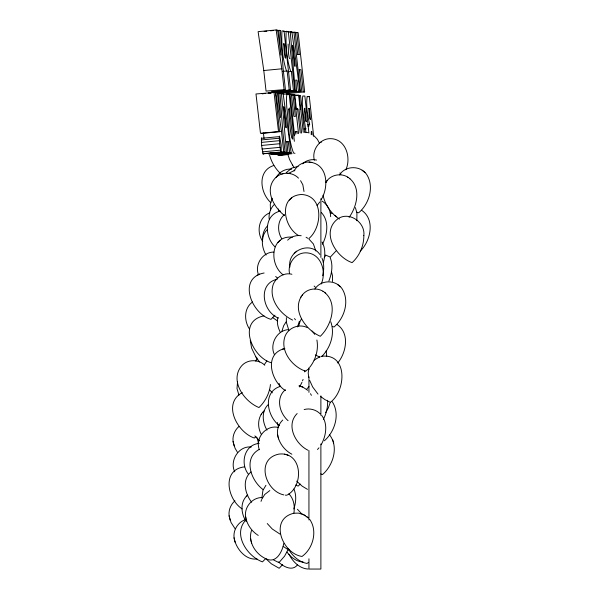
<?xml version="1.0" encoding="UTF-8"?>
<svg xmlns="http://www.w3.org/2000/svg" width="599" height="599" viewBox="0 0 599 599"><rect width="100%" height="100%" fill="white"/><g stroke="black" fill="none" stroke-linecap="round" stroke-linejoin="round"><path stroke-width="0.9" d="M332.557 281.485L332.482 275.682L331.419 271.444M263.186 154.332L261.576 145.452L261.546 137.822M279.269 138.227L279.561 136.1L281.186 145.063L281.208 152.61L279.995 147.332L279.269 138.227L261.246 139.949M308.919 133.053L304.846 96.02L302.78 96.012C300.99 108.292 305.086 120.594 305.902 132.678M286.397 317.62L286.337 322.232L288.853 330.266M270.456 384.506C269.52 393.221 265.335 401.54 258.963 407.545C244.332 401.667 229.664 381.129 241.165 366.408C246.84 359.168 258.349 358.876 264.773 365.233M304.689 371.927L304.861 370.399M309.713 519.4C317.844 530.834 313.082 548.624 302.016 556.456C282.256 553.588 268.756 519.161 293.847 513.246C295.06 506.492 293.869 498.87 288.883 493.831M356.832 220.717L356.937 213.154L355.409 207.621M283.731 543.548C282.548 550.646 277.105 562.416 268.12 559.616C256.686 555.879 247.484 542.552 251.483 530.534M322.689 275.742C324.014 270.014 324.329 263.785 322.03 258.251M237.563 381.623L237.002 388.526L238.941 395.198M281.957 331.105L283.656 325.736L286.03 322M298.706 325.938L300.009 321.566L301.596 318.593M308.882 368.482L308.193 372.99L308.77 377.52M248.368 474.161C240.214 463.903 243.973 445.671 258.012 443.53L259.008 440.55M297.516 326.919L299.365 321.281M323.325 262.609C325.302 255.915 325.646 248.248 322.052 242.026M278.003 317.418C276.349 322.509 278.183 327.967 280.399 332.587M255.81 361.204L256.993 357.97M345.855 169.794C351.486 157.492 345.705 138.511 330.184 138.654C319.634 138.646 311.48 150.237 314.37 160.24M321.206 283.978C326.837 271.669 321.064 252.696 305.535 252.83C295.277 252.83 287.176 263.845 289.579 273.676M330.184 402.61L328.334 407.889L325.564 412.718M293.795 508.97C296.011 502.598 296.655 495.351 293.884 489.039M261.014 501.348L261.553 499.918M302.525 380.852L303.072 379.414M328.888 280.946C331.809 273.676 333.261 265.065 330.169 257.622M301.978 382.289L299.65 386.954M321.259 199.445C328.881 187.24 327.967 164.897 310.701 162.277M322.449 244.25C327.383 234.643 329.443 221.083 321.363 212.555M323.355 419.315C326.425 413.505 327.982 406.863 327.571 400.289M287.745 550.219L284.585 556.127L278.954 562.626L273.586 559.983M261.823 499.207L264.706 494.504L269.812 490.566M288.119 44.056L288.516 53.603L289.265 58.051L289.953 58.709M272.313 198.239L270.276 204.162L270.508 210.421M325.339 292.941C318.765 287.078 307.759 287.797 302.39 294.94C291.069 309.908 305.692 330.012 320.315 336.286C331.337 325.676 338.218 303.888 324.845 292.597M264.354 410.6C257.72 416.5 257.113 426.593 261.179 434.133M294.109 170.985C297.276 164.68 304.831 160.749 311.802 162.419M321.146 444.75C326.066 436.079 328.14 423.905 321.73 415.459M264.563 364.319L266.907 360.905M276.191 177.364C279.261 172.078 285.431 168.394 291.631 169.173M349.097 217.385C356.922 206.618 361.474 187.929 349.494 178.42M324.269 257.503L325.601 255.563M325.826 182.463C330.618 174.032 342.853 172.257 349.981 178.757M325.721 182.62L327.039 180.756M319.761 201.99L317.096 205.502M300.72 297.291L301.072 296.797M302.091 295.359L302.39 294.94M261.127 414.613L261.478 414.126M262.489 412.681L262.796 412.262M265.926 485.287L262.931 490.364L261.905 497.814M335.964 251.026L330.334 257.068L325.422 255.009M309.638 367.382C315.74 359.857 318.683 349.576 316.901 339.992M308.942 238.499C322.599 226.954 323.834 195.371 301.342 194.488C278.138 196.09 283.125 226.722 298.691 235.624M292.372 237.189C270.531 234.86 268.741 264.024 283.147 274.851M319.829 254.433C310.222 240.536 287.101 250.696 289.916 267.012M337.716 362.994C346.394 352.609 349.996 332.939 336.952 324.448M247.716 495.074C239.877 501.558 240.895 513.201 245.912 521.115M339.528 174.893C345.391 165.511 360.044 165.287 366.491 174.189C374.592 186.326 369.246 203.915 358.629 212.825L356.952 212.218M314.879 289.07C320.742 279.696 335.395 279.463 341.842 288.366C349.943 300.511 344.597 318.099 333.98 327.009L332.303 326.403M282.668 564.52L279.186 568.286L271.332 563.801L265.829 558.627M274.956 315.171L271.01 319.349C251.595 314.116 237.024 277.929 264.114 272.987M265.492 558.785L262.482 561.869C246.998 556.404 232.12 533.544 246.226 519.662M317.492 449.505L318.968 447.82M308.979 386.632L306.838 388.953M297.149 413.535C285.543 425.035 295.374 444.076 307.983 450.231M286.18 172.707L291.818 168.087L298.16 166.402M267.626 225.786C264.107 229.32 262.242 234.441 262.684 239.413M288.441 329.607C276.88 330.289 269.438 344.17 274.349 354.488M251.295 447.034C238.784 445.484 229.29 460.773 234.756 471.81M244.557 466.868C221.405 469.466 227.298 499.296 242.138 508.918M259.337 449.355C242.745 458.19 251.011 480.907 263.261 489.72M267.379 229.462C260.251 236.178 261.464 247.267 266.068 255.054M268.292 404.535C261.157 411.251 262.377 422.34 266.982 430.127M360.216 251.116C370.699 241.038 375.461 219.534 361.601 210.264M274.447 204.281C270.621 208.085 268.487 213.618 269.168 219.009M307.751 369.403L305.685 371.245C292.312 366.798 280.22 351.411 284.787 337.05C287.625 327.982 299.028 323.228 307.452 327.698M238.911 426.495C234.276 430.539 231.828 437.285 233.483 443.29M282.728 420.049C278.468 424.055 276.379 430.516 277.936 436.199M234.943 500.809C230.308 504.86 227.86 511.606 229.514 517.603M297.591 564.685C292.567 571.768 283.207 566.632 278.535 561.944M255.953 436.491L254.403 438.049C237.234 432.418 221.952 403.546 242.303 392.585M284.465 214.659C277.352 220.454 277.052 231.229 281.732 238.642M285.379 389.732C275.45 397.916 279.493 413.153 288.089 420.7M321.73 356.547C330.506 347.802 335.178 333.71 330.76 321.805M300.234 484.097L298.167 486.096L295.659 485.01M287.64 240.162C291.092 236.605 296.295 234.943 301.185 235.721M289.332 200.141L290.455 199.093M290.874 198.688L291.795 197.82M277.711 242.685L278.834 241.629M279.254 241.232L280.175 240.364M294.169 253.482L295.285 252.426M295.704 252.029L296.625 251.161M246.182 496.526L247.297 495.47M324.373 440.782C334.908 431.617 340.397 414.021 332.235 401.719M251.011 471.922C241.667 479.792 245.013 493.778 251.655 502.232M314.116 360.111L319.993 356.675M294.356 141.327L289.167 94.103L286.966 94.223L286.502 97.285A20.014 1.475 84.5 0 0 286.801 107.543C288.778 122.593 288.052 138.975 293.607 153.104L294.993 153.277M302.383 163.827C306.171 160.397 311.547 158.817 316.549 160.06M252.538 301.993C243.853 308.163 243.928 320.742 249.491 329.031M286.487 31.215L286.165 31.462C285.596 44.685 286.517 58.934 290.732 71.401L291.369 71.483L293.458 90.531L294.798 90.696L288.284 31.433L283.784 31.47M308.455 562.431L306.98 563.464C298.721 561.869 292.035 555.565 288.067 548.385M288.785 173.208L294.858 170.266M259.659 274.035L257.211 275.263M269.827 212.817C258.656 217.175 256.162 231.993 262.691 241.33M245.523 519.625C237.481 522.171 232.232 531.44 234.471 539.602M257.046 558.949C245.463 560.597 235.804 548.28 234.029 537.805M287.25 495.014C304.225 485.924 302.488 451.212 278.864 454.109C255.429 458.931 265.095 491.008 283.874 494.916M298.512 178.15C292.065 171.419 280.197 171.636 274.364 179.064C264.601 190.969 274.043 207.583 284.503 215.52M278.647 211.514L280.28 211.065C263.837 214.921 264.331 236.867 274.993 246.833M284.862 348.521C263.148 353.672 271.04 381.503 285.416 390.593M280.654 386.28C262.212 391.611 266.854 416.35 279.486 425.694M273.848 165.481C257.076 170.633 259.929 192.885 270.868 202.672M319.926 142.532L321.573 142.023M303.491 162.861L305.123 162.411M281.725 174.024L283.357 173.575M282.638 349.09L283.709 348.798M279.553 386.58L280.632 386.288M283.731 348.79L284.263 348.648M277.202 279.216C257.383 283.627 262.429 311.532 278.28 318.054M304.165 409.544C309.78 407.986 316.19 409.701 320.24 413.887M321.109 356.368C347.967 352.556 346.357 390.526 330.371 402.318L325.002 399.668L320.764 396.628M258.012 443.53L259.195 443.402M293.847 513.246L298.429 513.111L303.244 514.541M276.139 29.95L258.117 31.672L263.785 70.525L266.046 91.1L285.416 89.55L283.177 69.214L280.265 30.452L278.812 30.279L280.938 55.123L277.637 30.137L276.139 29.95L281.807 68.803L284.068 89.386M264.122 31.425L266.825 31.163M270.426 30.819L273.129 30.564M277.562 30.714L280.265 30.452M287.535 31.934L291.9 31.874L299.942 91.325L281.919 93.047M290.103 32.047L291.9 31.874M291.219 32.383L295.27 32.286L297.681 54.232L299.215 54.419L296.805 32.481L295 32.646M291.661 32.631L295.27 32.286M297.418 54.591L299.215 54.419M263.785 70.525L281.807 68.803M299.088 69.798L300.893 69.626L303.319 91.737L304.659 91.902L298.145 32.638L296.805 32.481M282.631 71.393L287.138 70.967L289.227 90.015L290.567 90.179L284.053 30.916L281.934 30.946C281.373 44.169 282.286 58.417 286.502 70.884L287.138 70.967M288.666 71.738L291.369 71.483M271.205 91.737L289.227 90.015M272.545 91.894L290.567 90.179M261.538 133.42L279.553 131.698L275.398 92.418L255.983 93.968L260.475 133.285L281.463 131.316L283.716 151.899L285.064 152.064L282.825 131.728L279.913 92.972L276.656 92.965M275.435 92.253L293.458 90.531M261.883 93.706L265.484 93.362M268.187 93.107L270.89 92.845M262.272 93.758L264.975 93.496M268.577 93.152L271.28 92.897M276.775 92.411L294.798 90.696M277.285 92.478L296.67 90.921L295.711 80.041L297.044 80.206L298.474 91.145L299.942 91.325M278.655 92.643L296.67 90.921M278.116 93.145L279.913 92.972M279.628 93.324L283.095 93.362L291.136 152.805L273.114 154.527M279.493 93.706L283.095 93.362M286.636 93.624L304.659 91.902M282.893 94.313L287.4 93.886M286.464 94.357L289.167 94.103M288.246 94.38L291.391 94.372L293.81 116.318L295.344 116.505L292.933 94.56L291.129 94.732M291.563 94.986L294.266 94.724L298.549 133.614M293.001 94.964L298.654 95.263L300.189 109.228M295.951 95.518L298.654 95.263M297.381 95.496L300.526 95.488L304.591 132.529M307.497 96.739L309.301 96.566L313.674 136.377M295.794 109.085L297.598 108.913L300.241 132.948M307.871 124.502L309.676 124.33L307.886 124.667M307.646 125.992L309.451 125.82M304.12 128.897L305.924 128.725M304.135 129.062L305.939 128.89M295.217 131.885L297.014 131.713L297.216 133.555M261.314 138.332L279.336 136.617M261.336 142.405L279.359 140.683M286.442 141.858L288.239 141.686L289.669 152.625L291.136 152.805M261.576 145.452L279.598 143.73M261.973 149.054L279.995 147.332M262.399 151.869L280.414 150.147M262.811 153.696L280.834 151.974M263.418 153.831L265.215 153.658M269.722 153.232L272.006 153.015M276.034 152.633L278.31 152.416M281.013 152.153L283.716 151.899M285.064 152.064L265.694 153.621M268.487 153.958L287.872 152.408L286.906 141.521L288.239 141.686M269.849 154.123L287.872 152.408M271.647 154.347L289.669 152.625M277.659 155.081L292.08 153.703M278.542 155.186L288.456 154.243M279.89 155.351L287.999 154.579M264.009 315.868C236.964 321.124 251.977 357.131 271.077 362.702M273.878 252.082C262.804 251.902 254.455 264.436 258.446 274.649M286.607 495.163L285.356 495.156M262.549 497.567C251.962 497.013 243.127 508.251 245.987 518.367M303.131 562.049C296.542 561.705 290.717 557.295 287.011 552.068M308.096 569.05C299.47 568.526 292.626 561.562 288.965 554.195M278.071 427.379C265.904 424.713 254.785 438.266 259.352 449.722M292.933 94.56L294.266 94.724M309.301 96.566L307.122 96.506C305.924 105.671 307.512 115.36 309.676 124.33M297.598 108.913L296.34 108.756L294.805 94.792M297.014 131.713L295.479 131.525L295.786 134.288M279.553 131.698L278.498 131.57L274.005 92.246M309.047 162.059L309.795 162.157M287.28 173.223L288.029 173.321M288.935 173.44L290.036 173.583M291.9 274.245C284.293 272.268 276.274 277.135 273.316 284.181C268.21 298.594 280.01 314.071 292.626 320.091M305.76 132.184L308.036 132.671M302.78 387.051L299.103 385.936L302.78 387.051L307.684 390.286M286.674 454.843L288.104 455.277M284.428 454.162L285.513 454.491M330.221 212.81L332.101 213.521M320.817 473.936L322.487 474.565C333.351 465.303 338.989 446.525 329.368 434.612M319.859 357.176L315.321 354.893M303.551 514.691L308.148 517.865M301.814 513.875L305.258 515.484M272.485 317.47L277.457 320.899M307.474 489.346L302.128 486.126L296.625 481.109M279.995 534.098L272.305 529.029L267.259 523.556M289.369 550.503L283.162 546.378M291.855 454.207C284.375 450.276 278.857 442.751 277.487 434.402M306.089 237.249L307.834 238.297M257.061 534.615L258.229 535.394M347.615 177.117L348.041 177.416M322.966 291.301L323.393 291.593M322.18 201.159C327.548 204.334 330.603 210.563 330.655 216.688M339.453 219.092C331.195 213.641 325.002 204.933 323.056 195.192M256.477 534.226C250.794 530.018 246.668 523.578 245.538 516.563M335.006 215.453L336.713 216.831M362.133 170.273L363.301 171.217M363.705 171.539L365.008 172.587M337.492 284.458L338.652 285.401M339.064 285.723L340.359 286.771M308.994 239.121L313.419 243.995L315.785 250.966M297.448 509.255L301.462 513.665M275.682 276.498L277.389 277.966M259.24 440.422L254.874 435.9M314.183 135.898L317.358 139.312L319.462 143.131M314.131 286.052L315.276 287.138M280.482 173.508C275.241 168.611 271.542 162.149 269.617 155.261M306.8 516.548L308.245 517.963M272.343 392.839L269.46 389.597M312.064 331.007L314.789 334.399M318.009 394.112L312.648 386.954L309.683 380.425M257.48 359.265L259.652 361.953M294.468 318.571L295.472 319.791M339.925 172.961L340.921 174.189M235.108 528.79L231.072 522.538L229.065 515.806M287.587 153.591L289.579 159.544L292.731 165.414M250.255 340.487L251.64 348.184L255.908 356.997M292.507 165.099L294.057 167.338M255.691 356.682L257.682 359.55M237.526 452.417L235.04 448.224L233.033 441.485M300.571 180.681L302.817 184.724L304 191.5M310.469 393.693L311.428 395.333M332.557 439.479L333.022 440.924M333.231 441.583L333.703 443.05M258.274 442.204L257.061 437.794M278.37 208.999L279.059 211.252M279.052 383.323L279.973 386.325M278.475 427.065L277.344 422.49M278.153 437.075L278.595 438.872M233.7 444.166L234.142 445.963M246.204 519.243L246.646 521.04M250.502 538.561L250.944 540.365M251.161 541.241L251.602 543.038M229.731 518.479L230.173 520.276M234.688 540.478L235.13 542.275M326.178 350.842L326.717 356.173M281.463 131.316L275.787 92.463L277.292 92.65L280.579 117.636L278.46 92.793M312.199 134.985L311.817 131.525L311.315 131.466L311.203 134.618M299.35 69.439L301.791 91.55M293.922 32.121L300.436 91.385M299.186 95.323L303.259 132.364M298.946 109.078L301.582 133.113M290.051 94.208L294.633 135.876M263.44 133.038L264.024 138.406M290.238 31.672L295.307 90.756M281.433 93.159L286.502 152.236M320.884 198.718L320.884 257.42M320.884 395.827L320.884 415.324M320.884 443.956L320.884 569.05L308.942 569.05L308.942 558.8M308.942 367.741L308.942 369.561M308.942 376.846L308.942 392.367M308.942 450.545L308.942 519.954M288.606 109.392L290.47 130.792L291.683 137.77L292.806 139.23L289.369 107.902L288.606 109.392M304.449 108.569L305.033 117.209L305.745 121.17L306.366 121.769L304.861 108.209L304.449 108.569M363.848 235.459C363.93 245.605 359.67 255.825 352.092 262.639C336.226 257.226 321.146 232.989 336.758 219.698C347.779 210.324 365.442 221.645 363.848 235.459M283.694 43.914L284.285 53.086L285.034 57.534L285.73 58.193L284.128 43.562L283.694 43.914M308.792 108.584L309.226 115.869L309.818 119.044L310.507 119.545L309.271 108.344L308.792 108.584M292.589 45.337L294.468 66.115L295.262 66.212L292.589 45.337M283.784 106.817L285.663 127.594L286.457 127.692L283.784 106.817"/></g></svg>
